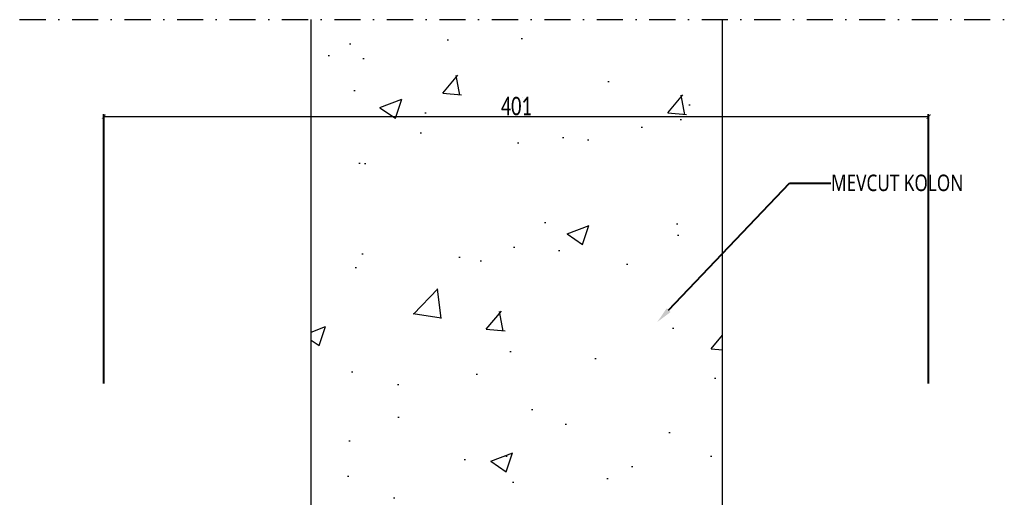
# Model space of a CAD drawing. Header units: millimetres. Extents: x 210628 to 232146, y -111309 to -91563.
# Drawn here: x 213537.3 to 214014.4, y -107023.9 to -106791.1 of the extents above; entities that cross this region are included whole.
import ezdxf
from ezdxf import colors
from ezdxf.entities.mleader import LeaderData, LeaderLine
from ezdxf.math import Vec2, Vec3

# ---------------------------------------------------------------- set-up
doc = ezdxf.new("R2010")
doc.units = ezdxf.units.MM
doc.header["$PDMODE"] = 2
doc.linetypes.add('DASHDOT', pattern=[25.4, 12.7, -6.35, 0, -6.35])
doc.layers.get('0').update_dxf_attribs({"lineweight": 20})
doc.layers.add('t_yazı', color=23, linetype='Continuous', lineweight=25)
doc.layers.add('ölçü', color=251, linetype='Continuous', lineweight=5)
doc.styles.add('text2', font='calibri.ttf', dxfattribs={"width": 0.8})
doc.styles.add('Ölçü50', font='calibri.ttf', dxfattribs={"width": 0.7})
doc.dimstyles.new('olcu10', dxfattribs={"dimtxt": 9, "dimasz": 2, "dimexe": 1.25, "dimexo": 0.625, "dimgap": 0.5, "dimtad": 1, "dimdec": 1, "dimrnd": 0.5, "dimzin": 9, "dimtxsty": 'Ölçü50', "dimblk": 'ARCHTICK', "dimcen": 2, "dimclrd": 256, "dimclre": 256, "dimclrt": 6, "dimazin": 2, "dimtfac": 1, "dimtdec": 1, "dimtix": 1, "dimtmove": 0, "dimatfit": 3, "dimldrblk": 'ARCHTICK', "dimfxl": 1, "dimlwd": -1, "dimarcsym": 0})

# ---------------------------------------------------------------- blocks, each defined once
blk = doc.blocks.new('_ArchTick')
at = {"color": 0, "linetype": 'ByBlock', "const_width": 0.15}
blk.add_lwpolyline([(-0.5, -0.5), (0.5, 0.5)], dxfattribs=at)
blk = doc.blocks.new('*D225')
at = {"layer": 'DEFPOINTS', "color": 0, "transparency": 16777216}
for p in [(213979.01, -106838.29), (213578.23, -106968.58, 0), (213979.01, -106968.58, 0)]:
    blk.add_point(p, dxfattribs=at)
at = {"layer": 'ölçü', "lineweight": -2, "transparency": 16777216}
for p, q in [((213578.23, -106967.95), (213578.23, -106837.04)), ((213979.01, -106967.95), (213979.01, -106837.04))]:
    blk.add_line(p, q, dxfattribs=at)
at = {"layer": 'ölçü', "transparency": 16777216}
blk.add_line((213578.23, -106838.29), (213979.01, -106838.29), dxfattribs=at)
at = {"layer": 'ölçü', "transparency": 16777216, "xscale": 2, "yscale": 2, "zscale": 2, "rotation": 180}
blk.add_blockref('_ArchTick', (213578.23, -106838.29), dxfattribs=at)
at = {"layer": 'ölçü', "transparency": 16777216, "xscale": 2, "yscale": 2, "zscale": 2}
blk.add_blockref('_ArchTick', (213979.01, -106838.29), dxfattribs=at)
at = {"layer": 'ölçü', "color": 6, "transparency": 16777216, "insert": (213778.62, -106833.18), "char_height": 9, "attachment_point": 5, "style": 'Ölçü50'}
blk.add_mtext('401', dxfattribs=at)

msp = doc.modelspace()

# ---------------------------------------------------------------- hatches: boundary and pattern name
h = msp.add_hatch()
h.set_pattern_fill('AR-CONC', color=256, scale=0.6)
h.set_pattern_definition([(50, (620.95, 10166.435), (109.3108, -9.56345), [11.43, -125.73]), (355, (620.95, 10166.43), (-21.146053, 114.634107), [9.144, -100.58435]), (100.451445, (630.06, 10165.64), (88.16475, 105.07065), [9.714005, -106.854147]), (46.1842, (620.95, 10196.91), (162.647425, -25.2254), [17.145, -188.595]), (96.63556, (634.5, 10194.81), (142.44248, 148.45567), [14.57101, -160.28136]), (351.18415, (620.95, 10196.91), (142.44248, 148.45567), [13.71598, -150.87584]), (21, (636.19, 10189.295), (90.968635, -61.35912), [11.43, -125.73]), (326, (636.19, 10189.3), (37.081217, 110.51278), [9.144, -100.584]), (71.451445, (643.77, 10184.18), (128.04985, 49.15366), [9.714005, -106.853963]), (37.5, (620.95, 10166.435), (1.853162, 50.7330233), [0, -99.3648, 0, -102.108, 0, -100.965]), (7.5, (620.95, 10166.435), (40.091798, 60.108345), [0, -58.2168, 0, -97.0788, 0, -38.481]), (327.5, (586.964, 10166.435), (81.354357, -3.4372464), [0, -38.1, 0, -118.872, 0, -157.734]), (317.5, (571.724, 10166.435), (88.877509, 15.255895), [0, -49.53, 0, -78.9432, 0, -112.014])])
h.paths.add_polyline_path([(213678.88, -106791.13), (213878.88, -106791.13), (213878.88, -107066.8), (213678.88, -107066.8)])

# ---------------------------------------------------------------- linework, layer by layer
for p, q in [((213678.88, -107066.8, 0), (213678.88, -106791.13, 0)), ((213878.88, -107066.8, 0), (213878.88, -106791.13, 0))]:
    msp.add_line(p, q)
at = {"linetype": 'DASHDOT', "elevation": 0}
msp.add_lwpolyline([(213537.27, -106791.13), (214048.28, -106791.13)], dxfattribs=at)

# ---------------------------------------------------------------- dimensions: what is measured, and where the dimension line sits
at = {"layer": 'ölçü'}
dim = msp.add_linear_dim(base=(213979.01, -106838.29), p1=(213578.23, -106968.58, 0), p2=(213979.01, -106968.58, 0), dimstyle='olcu10', override={"dimtmove": 1}, dxfattribs=at)
dim.commit()
dim.dimension.update_dxf_attribs({"geometry": '*D225', "text_midpoint": (213778.62, -106833.18)})

# ---------------------------------------------------------------- leaders
at = {"layer": 't_yazı', "color": 1}
ml = msp.add_multileader_mtext('Standard', dxfattribs=at)
ml.set_content('{\\fLucida Sans Unicode|b0|i0|c162|p34;MEVCUT KOLON}', color=1, style='text2')
ml.set_leader_properties()
ml.build(insert=Vec2(0, 0))
ml.multileader.update_dxf_attribs({"dogleg_length": 10, "arrow_head_size": 8})
ctx = ml.context
ctx.base_point, ctx.char_height, ctx.arrow_head_size, ctx.landing_gap_size, ctx.plane_origin = Vec3(213931.42, -106870.57, 0), 8, 8, 0.18, Vec3(214418.16, -107647.98, 0)
notes = []
notes.append((ctx, [(1, (1, 1, 0), (213911.42, -106870.57, 0), (1, 0), 20, [(0, [(213847.15, -106938.16, 0)], 0, [])])]))
ctx.mtext.insert, ctx.mtext.flow_direction = Vec3(213931.6, -106866.47, 0), 5
for ctx, leaders in notes:
    for number, flags, end, landing, length, lines in leaders:
        leader = LeaderData()
        leader.index, (leader.has_last_leader_line, leader.has_dogleg_vector, leader.attachment_direction) = number, flags
        leader.last_leader_point, leader.dogleg_vector, leader.dogleg_length = Vec3(end), Vec3(landing), length
        for number, points, colour, breaks in lines:
            line = LeaderLine()
            line.index, line.vertices, line.color, line.breaks = number, Vec3.list(points), colors.encode_raw_color(colour), breaks
            leader.lines.append(line)
        ctx.leaders.append(leader)

doc.saveas('drawing.dxf')
